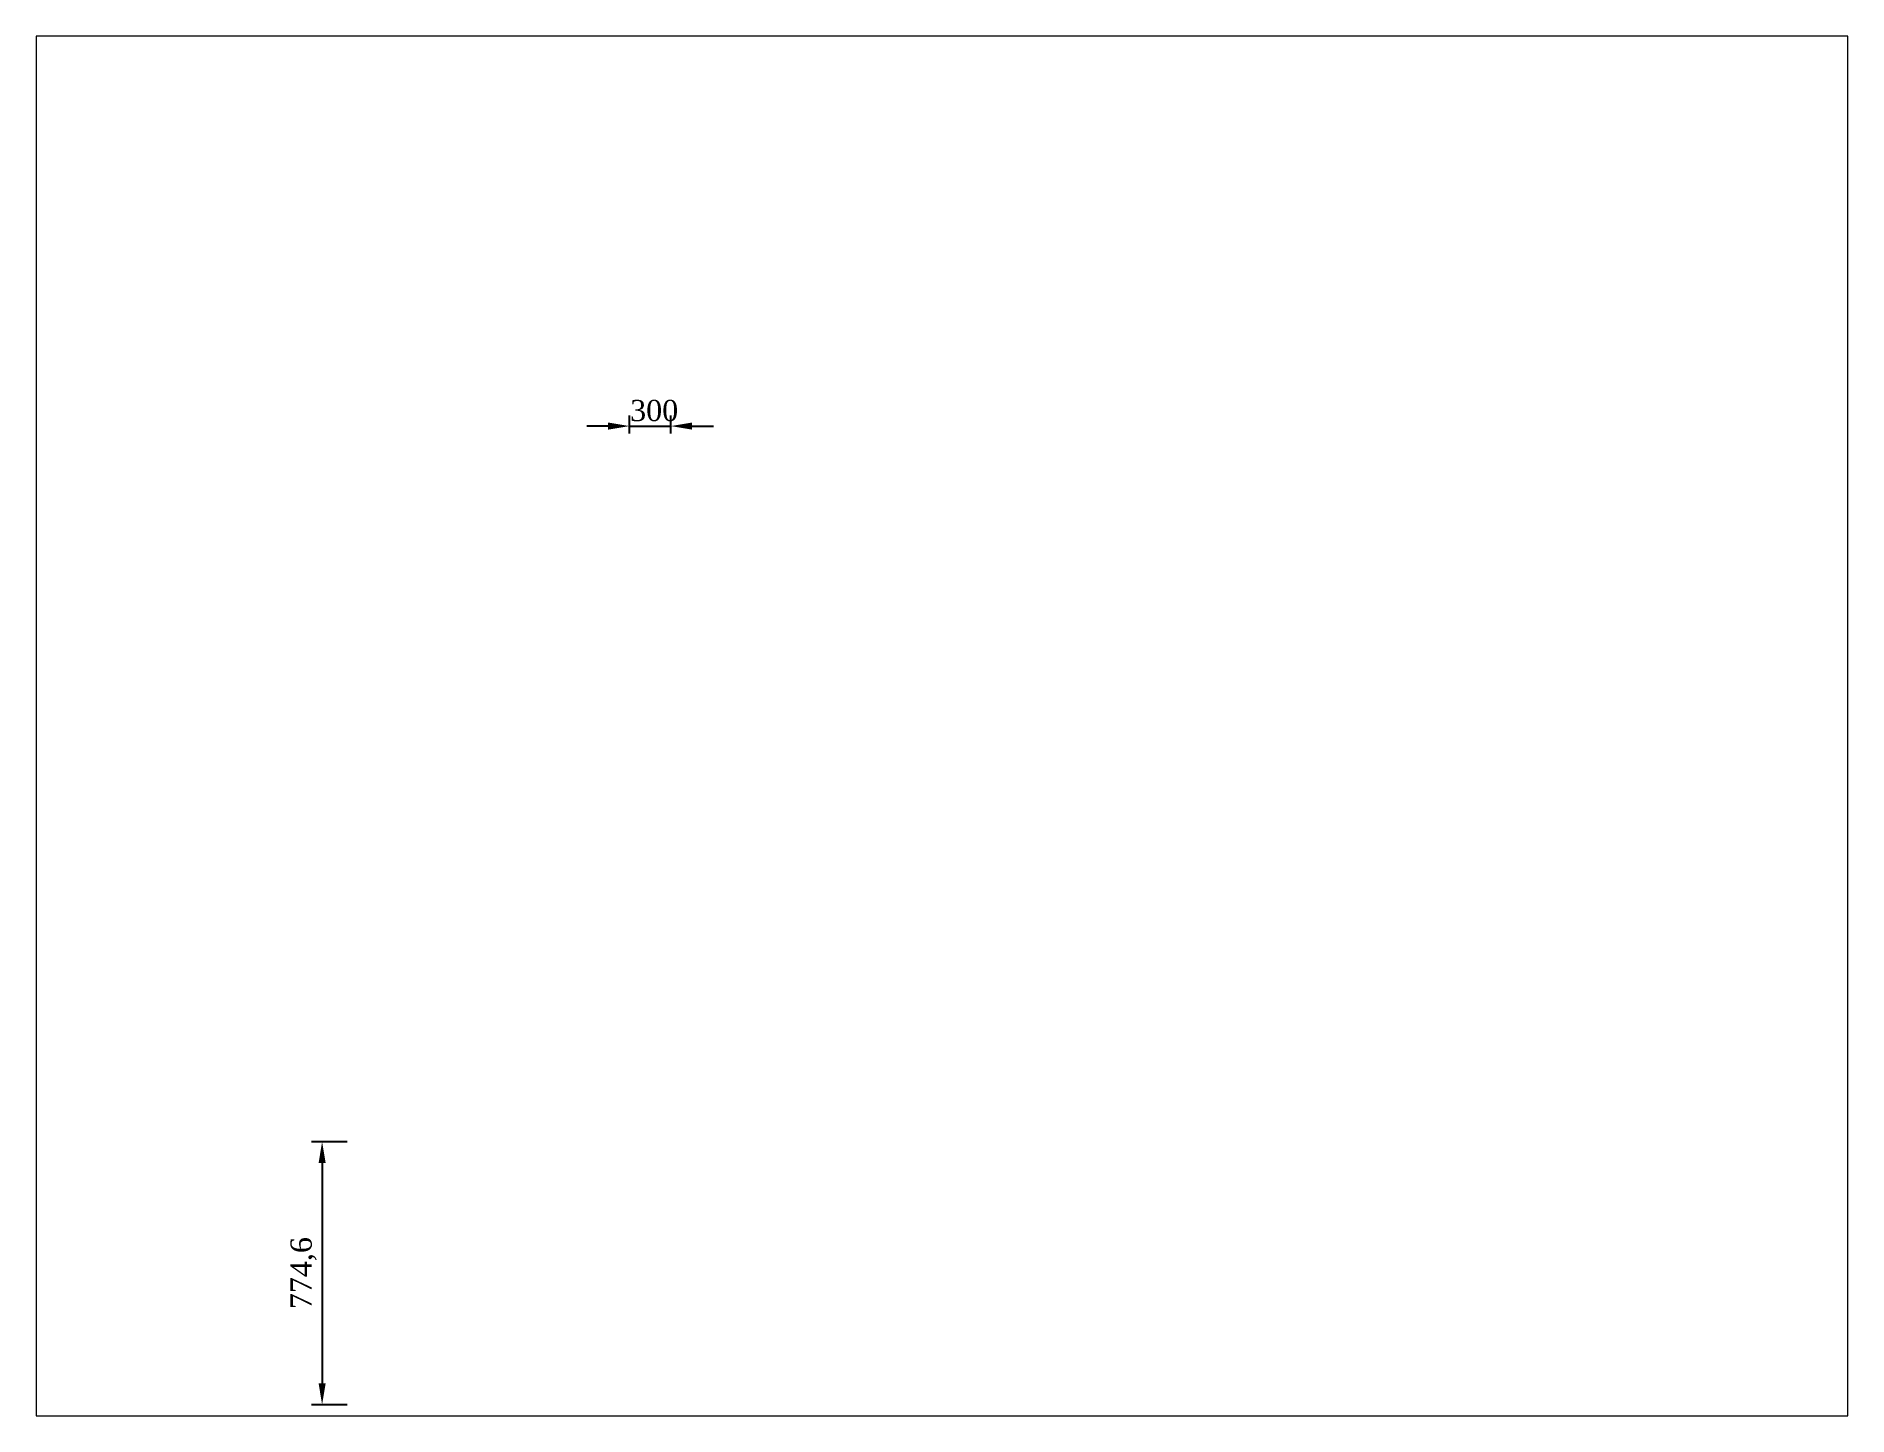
# Paper-space layout 'Layout1' of a CAD drawing. Header units: millimetres. Extents: x 27 to 240, y 20 to 183.
# The model-space entities are those that its viewports show. They can reach past a viewport. Long polylines and large blocks are cut down to what shows.
import ezdxf

# ---------------------------------------------------------------- set-up
doc = ezdxf.new("R2010")
doc.units = ezdxf.units.MM
doc.styles.get("Standard").update_dxf_attribs({"font": 'times.ttf', "height": 2.5})
doc.dimstyles.new('ISO-25', dxfattribs={"dimtxt": 2.5, "dimasz": 2.5, "dimexe": 1.25, "dimexo": 0.625, "dimtad": 1, "dimlfac": 25, "dimtxsty": 'Standard', "dimcen": 2.5, "dimadec": 0, "dimazin": 0, "dimtfac": 1, "dimtmove": 0, "dimatfit": 3, "dimfxl": 1, "dimarcsym": 0})

# ---------------------------------------------------------------- blocks, each defined once
blk = doc.blocks.new('*D1')
at = {"color": 0, "lineweight": -2, "transparency": 16777216}
for p, q in [((94.03, 136.94), (91.53, 136.94)), ((96.53, 136.06), (96.53, 138.19)), ((96.53, 136.94), (101.42, 136.94)), ((101.42, 136.06), (101.42, 138.19)), ((103.92, 136.94), (106.42, 136.94))]:
    blk.add_line(p, q, dxfattribs=at)
at = {"color": 0, "transparency": 16777216}
for points in [[(94.03, 137.36), (94.03, 136.52), (96.53, 136.94)], [(103.92, 137.36), (103.92, 136.52), (101.42, 136.94)]]:
    blk.add_solid(points, dxfattribs=at)
at = {"layer": 'Defpoints', "color": 0, "transparency": 16777216}
for p in [(101.42, 136.94), (96.53, 135.43), (101.42, 135.43)]:
    blk.add_point(p, dxfattribs=at)
at = {"color": 0, "transparency": 16777216, "insert": (99.45, 138.76), "char_height": 2.5, "attachment_point": 5}
blk.add_mtext('300', dxfattribs=at)
blk = doc.blocks.new('*D2')
at = {"color": 0, "lineweight": -2}
for p, q in [((63.29, 52.62), (59.09, 52.62)), ((60.34, 50.12), (60.34, 24.13)), ((63.29, 21.63), (59.09, 21.63))]:
    blk.add_line(p, q, dxfattribs=at)
at = {"color": 0}
for points in [[(59.93, 50.12), (60.76, 50.12), (60.34, 52.62)], [(59.93, 24.13), (60.76, 24.13), (60.34, 21.63)]]:
    blk.add_solid(points, dxfattribs=at)
at = {"layer": 'Defpoints', "color": 0}
for p in [(63.91, 52.62), (60.34, 21.63), (63.91, 21.63)]:
    blk.add_point(p, dxfattribs=at)
at = {"color": 0, "insert": (58.16, 37.13), "char_height": 2.5, "attachment_point": 5, "rotation": 90}
blk.add_mtext('774,6', dxfattribs=at)

msp = doc.modelspace()

# ---------------------------------------------------------------- hatches: boundary and pattern name
h = msp.add_hatch()
h.set_pattern_fill('AR-CONC', color=256, scale=0.01, style=0)
h.paths.add_polyline_path([(80.54772, 46.90764, 1), (79.54772, 46.90764, 1)])

psp = doc.layouts.get("Layout1")

# ---------------------------------------------------------------- dimensions: what is measured, and where the dimension line sits
dim = psp.add_linear_dim(base=(101.42177, 136.94154), p1=(96.52953, 135.43331), p2=(101.42177, 135.43331), text='300', dimstyle='ISO-25', override={"dimtmove": 2})
dim.commit()
dim.dimension.update_dxf_attribs({"geometry": '*D1', "text_midpoint": (99.4471, 138.75994), "dimtype": 160})
dim = psp.add_linear_dim(base=(60.34305, 21.6345), p1=(63.9146, 52.61868), p2=(63.9146, 21.6345), angle=90, dimstyle='ISO-25')
dim.commit()
dim.dimension.update_dxf_attribs({"geometry": '*D2', "text_midpoint": (58.16073, 37.12659)})

# ---------------------------------------------------------------- viewports
at = {"layer": '0'}
psp.add_viewport(center=(133.34999, 101.59999), size=(213.35999, 162.5599903), view_center_point=(239.75396, 177.29116), view_height=398.7376049, dxfattribs=at)

doc.saveas('drawing.dxf')
